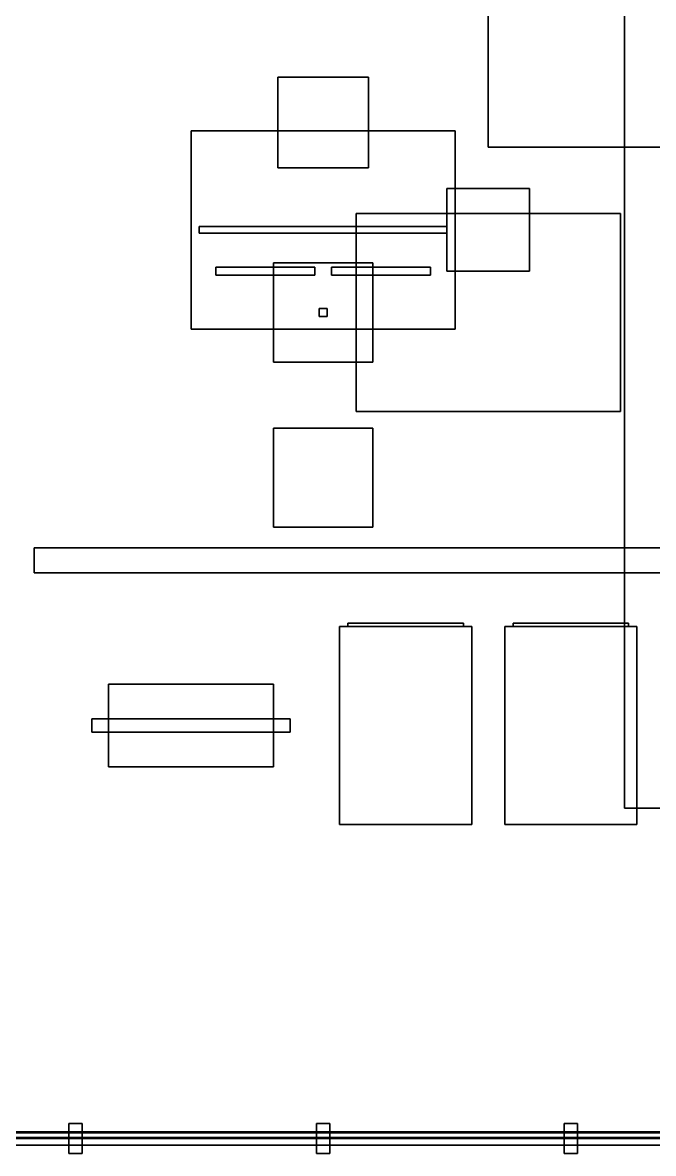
# Model space of a CAD drawing. Extents: x -17000 to 17000, y -13300 to 12090.
# Drawn here: x -13820 to -10000, y -12090 to -5245 of the extents above; entities that cross this region are included whole.
import ezdxf

# ---------------------------------------------------------------- set-up
doc = ezdxf.new("R2010")
doc.units = 0
for name, color, linetype in [('A-FURN', 30, 'CONTINUOUS'), ('A-GLAZ', 5, 'CONTINUOUS'), ('A-WALL', 7, 'CONTINUOUS'), ('E-LITE', 2, 'CONTINUOUS'), ('E-RACK', 5, 'CONTINUOUS'), ('F-SPRN', 1, 'CONTINUOUS'), ('M-DIFF', 7, 'CONTINUOUS'), ('M-DUCT', 4, 'CONTINUOUS'), ('S-SLAB', 8, 'CONTINUOUS')]:
    doc.layers.add(name, color=color, linetype=linetype)

msp = doc.modelspace()

# ---------------------------------------------------------------- linework, layer by layer
at = {"layer": 'A-FURN'}
for points in [[(-12275, -6125, 12310), (-11725, -6125, 12310), (-11725, -5575, 12310), (-12275, -5575, 12310)], [(-11725, -6125, 11390), (-12275, -6125, 11390), (-12275, -5575, 11390), (-11725, -5575, 11390)], [(-12275, -5575, 11390), (-12275, -5575, 12310), (-11725, -5575, 12310), (-11725, -5575, 11390)], [(-12275, -6125, 11390), (-12275, -6125, 12310), (-12275, -5575, 12310), (-12275, -5575, 11390)], [(-12275, -6125, 16110), (-11725, -6125, 16110), (-11725, -5575, 16110), (-12275, -5575, 16110)], [(-11725, -6125, 15190), (-12275, -6125, 15190), (-12275, -5575, 15190), (-11725, -5575, 15190)], [(-12275, -5575, 15190), (-12275, -5575, 16110), (-11725, -5575, 16110), (-11725, -5575, 15190)], [(-12275, -6125, 15190), (-12275, -6125, 16110), (-12275, -5575, 16110), (-12275, -5575, 15190)], [(-11725, -6125, 11390), (-11725, -5575, 11390), (-11725, -5575, 12310), (-11725, -6125, 12310)], [(-11725, -6125, 15190), (-11725, -5575, 15190), (-11725, -5575, 16110), (-11725, -6125, 16110)], [(-12800, -7100, 12150), (-11200, -7100, 12150), (-11200, -5900, 12150), (-12800, -5900, 12150)], [(-11200, -7100, 11400), (-12800, -7100, 11400), (-12800, -5900, 11400), (-11200, -5900, 11400)], [(-12800, -5900, 11400), (-12800, -5900, 12150), (-11200, -5900, 12150), (-11200, -5900, 11400)], [(-12800, -7100, 11400), (-12800, -7100, 12150), (-12800, -5900, 12150), (-12800, -5900, 11400)], [(-12800, -7100, 15950), (-11200, -7100, 15950), (-11200, -5900, 15950), (-12800, -5900, 15950)], [(-11200, -7100, 15200), (-12800, -7100, 15200), (-12800, -5900, 15200), (-11200, -5900, 15200)], [(-12800, -5900, 15200), (-12800, -5900, 15950), (-11200, -5900, 15950), (-11200, -5900, 15200)], [(-12800, -7100, 15200), (-12800, -7100, 15950), (-12800, -5900, 15950), (-12800, -5900, 15200)], [(-11200, -7100, 11400), (-11200, -5900, 11400), (-11200, -5900, 12150), (-11200, -7100, 12150)], [(-11200, -7100, 15200), (-11200, -5900, 15200), (-11200, -5900, 15950), (-11200, -7100, 15950)], [(-12275, -6125, 11390), (-11725, -6125, 11390), (-11725, -6125, 12310), (-12275, -6125, 12310)], [(-12275, -6125, 15190), (-11725, -6125, 15190), (-11725, -6125, 16110), (-12275, -6125, 16110)], [(-11250, -6750, 4700), (-10750, -6750, 4700), (-10750, -6250, 4700), (-11250, -6250, 4700)], [(-10750, -6750, 3800), (-11250, -6750, 3800), (-11250, -6250, 3800), (-10750, -6250, 3800)], [(-11250, -6250, 3800), (-11250, -6250, 4700), (-10750, -6250, 4700), (-10750, -6250, 3800)], [(-11250, -6750, 3800), (-11250, -6750, 4700), (-11250, -6250, 4700), (-11250, -6250, 3800)], [(-11250, -6750, 8500), (-10750, -6750, 8500), (-10750, -6250, 8500), (-11250, -6250, 8500)], [(-10750, -6750, 7600), (-11250, -6750, 7600), (-11250, -6250, 7600), (-10750, -6250, 7600)], [(-11250, -6250, 7600), (-11250, -6250, 8500), (-10750, -6250, 8500), (-10750, -6250, 7600)], [(-11250, -6750, 7600), (-11250, -6750, 8500), (-11250, -6250, 8500), (-11250, -6250, 7600)], [(-11250, -6750, 19900), (-10750, -6750, 19900), (-10750, -6250, 19900), (-11250, -6250, 19900)], [(-10750, -6750, 19000), (-11250, -6750, 19000), (-11250, -6250, 19000), (-10750, -6250, 19000)], [(-11250, -6250, 19000), (-11250, -6250, 19900), (-10750, -6250, 19900), (-10750, -6250, 19000)], [(-11250, -6750, 19000), (-11250, -6750, 19900), (-11250, -6250, 19900), (-11250, -6250, 19000)], [(-10750, -6750, 3800), (-10750, -6250, 3800), (-10750, -6250, 4700), (-10750, -6750, 4700)], [(-10750, -6750, 7600), (-10750, -6250, 7600), (-10750, -6250, 8500), (-10750, -6750, 8500)], [(-10750, -6750, 19000), (-10750, -6250, 19000), (-10750, -6250, 19900), (-10750, -6750, 19900)], [(-11800, -7600, 4550), (-10200, -7600, 4550), (-10200, -6400, 4550), (-11800, -6400, 4550)], [(-10200, -7600, 3800), (-11800, -7600, 3800), (-11800, -6400, 3800), (-10200, -6400, 3800)], [(-11800, -6400, 3800), (-11800, -6400, 4550), (-10200, -6400, 4550), (-10200, -6400, 3800)], [(-11800, -7600, 3800), (-11800, -7600, 4550), (-11800, -6400, 4550), (-11800, -6400, 3800)], [(-11800, -7600, 8350), (-10200, -7600, 8350), (-10200, -6400, 8350), (-11800, -6400, 8350)], [(-10200, -7600, 7600), (-11800, -7600, 7600), (-11800, -6400, 7600), (-10200, -6400, 7600)], [(-11800, -6400, 7600), (-11800, -6400, 8350), (-10200, -6400, 8350), (-10200, -6400, 7600)], [(-11800, -7600, 7600), (-11800, -7600, 8350), (-11800, -6400, 8350), (-11800, -6400, 7600)], [(-11800, -7600, 19750), (-10200, -7600, 19750), (-10200, -6400, 19750), (-11800, -6400, 19750)], [(-10200, -7600, 19000), (-11800, -7600, 19000), (-11800, -6400, 19000), (-10200, -6400, 19000)], [(-11800, -6400, 19000), (-11800, -6400, 19750), (-10200, -6400, 19750), (-10200, -6400, 19000)], [(-11800, -7600, 19000), (-11800, -7600, 19750), (-11800, -6400, 19750), (-11800, -6400, 19000)], [(-10200, -7600, 3800), (-10200, -6400, 3800), (-10200, -6400, 4550), (-10200, -7600, 4550)], [(-10200, -7600, 7600), (-10200, -6400, 7600), (-10200, -6400, 8350), (-10200, -7600, 8350)], [(-10200, -7600, 19000), (-10200, -6400, 19000), (-10200, -6400, 19750), (-10200, -7600, 19750)], [(-12750, -6520, 12525), (-11250, -6520, 12525), (-11250, -6480, 12525), (-12750, -6480, 12525)], [(-11250, -6520, 12075), (-12750, -6520, 12075), (-12750, -6480, 12075), (-11250, -6480, 12075)], [(-12750, -6480, 12075), (-12750, -6480, 12525), (-11250, -6480, 12525), (-11250, -6480, 12075)], [(-12750, -6520, 12075), (-12750, -6520, 12525), (-12750, -6480, 12525), (-12750, -6480, 12075)], [(-12750, -6520, 16325), (-11250, -6520, 16325), (-11250, -6480, 16325), (-12750, -6480, 16325)], [(-11250, -6520, 15875), (-12750, -6520, 15875), (-12750, -6480, 15875), (-11250, -6480, 15875)], [(-12750, -6480, 15875), (-12750, -6480, 16325), (-11250, -6480, 16325), (-11250, -6480, 15875)], [(-12750, -6520, 15875), (-12750, -6520, 16325), (-12750, -6480, 16325), (-12750, -6480, 15875)], [(-11250, -6520, 12075), (-11250, -6480, 12075), (-11250, -6480, 12525), (-11250, -6520, 12525)], [(-11250, -6520, 15875), (-11250, -6480, 15875), (-11250, -6480, 16325), (-11250, -6520, 16325)], [(-12750, -6520, 12075), (-11250, -6520, 12075), (-11250, -6520, 12525), (-12750, -6520, 12525)], [(-12750, -6520, 15875), (-11250, -6520, 15875), (-11250, -6520, 16325), (-12750, -6520, 16325)], [(-12650, -6775, 12540), (-12050, -6775, 12540), (-12050, -6725, 12540), (-12650, -6725, 12540)], [(-12050, -6775, 12160), (-12650, -6775, 12160), (-12650, -6725, 12160), (-12050, -6725, 12160)], [(-12650, -6725, 12160), (-12650, -6725, 12540), (-12050, -6725, 12540), (-12050, -6725, 12160)], [(-12650, -6775, 12160), (-12650, -6775, 12540), (-12650, -6725, 12540), (-12650, -6725, 12160)], [(-12650, -6775, 16340), (-12050, -6775, 16340), (-12050, -6725, 16340), (-12650, -6725, 16340)], [(-12050, -6775, 15960), (-12650, -6775, 15960), (-12650, -6725, 15960), (-12050, -6725, 15960)], [(-12650, -6725, 15960), (-12650, -6725, 16340), (-12050, -6725, 16340), (-12050, -6725, 15960)], [(-12650, -6775, 15960), (-12650, -6775, 16340), (-12650, -6725, 16340), (-12650, -6725, 15960)], [(-12650, -6775, 12160), (-12050, -6775, 12160), (-12050, -6775, 12540), (-12650, -6775, 12540)], [(-12650, -6775, 15960), (-12050, -6775, 15960), (-12050, -6775, 16340), (-12650, -6775, 16340)], [(-12050, -6775, 12160), (-12050, -6725, 12160), (-12050, -6725, 12540), (-12050, -6775, 12540)], [(-12050, -6775, 15960), (-12050, -6725, 15960), (-12050, -6725, 16340), (-12050, -6775, 16340)], [(-11950, -6775, 12540), (-11350, -6775, 12540), (-11350, -6725, 12540), (-11950, -6725, 12540)], [(-11350, -6775, 12160), (-11950, -6775, 12160), (-11950, -6725, 12160), (-11350, -6725, 12160)], [(-11950, -6725, 12160), (-11950, -6725, 12540), (-11350, -6725, 12540), (-11350, -6725, 12160)], [(-11950, -6775, 12160), (-11950, -6775, 12540), (-11950, -6725, 12540), (-11950, -6725, 12160)], [(-11950, -6775, 16340), (-11350, -6775, 16340), (-11350, -6725, 16340), (-11950, -6725, 16340)], [(-11350, -6775, 15960), (-11950, -6775, 15960), (-11950, -6725, 15960), (-11350, -6725, 15960)], [(-11950, -6725, 15960), (-11950, -6725, 16340), (-11350, -6725, 16340), (-11350, -6725, 15960)], [(-11950, -6775, 15960), (-11950, -6775, 16340), (-11950, -6725, 16340), (-11950, -6725, 15960)], [(-11950, -6775, 12160), (-11350, -6775, 12160), (-11350, -6775, 12540), (-11950, -6775, 12540)], [(-11950, -6775, 15960), (-11350, -6775, 15960), (-11350, -6775, 16340), (-11950, -6775, 16340)], [(-11350, -6775, 12160), (-11350, -6725, 12160), (-11350, -6725, 12540), (-11350, -6775, 12540)], [(-11350, -6775, 15960), (-11350, -6725, 15960), (-11350, -6725, 16340), (-11350, -6775, 16340)], [(-11250, -6750, 3800), (-10750, -6750, 3800), (-10750, -6750, 4700), (-11250, -6750, 4700)], [(-11250, -6750, 7600), (-10750, -6750, 7600), (-10750, -6750, 8500), (-11250, -6750, 8500)], [(-11250, -6750, 19000), (-10750, -6750, 19000), (-10750, -6750, 19900), (-11250, -6750, 19900)], [(-12800, -7100, 11400), (-11200, -7100, 11400), (-11200, -7100, 12150), (-12800, -7100, 12150)], [(-12800, -7100, 15200), (-11200, -7100, 15200), (-11200, -7100, 15950), (-12800, -7100, 15950)], [(-11800, -7600, 3800), (-10200, -7600, 3800), (-10200, -7600, 4550), (-11800, -7600, 4550)], [(-11800, -7600, 7600), (-10200, -7600, 7600), (-10200, -7600, 8350), (-11800, -7600, 8350)], [(-11800, -7600, 19000), (-10200, -7600, 19000), (-10200, -7600, 19750), (-11800, -7600, 19750)]]:
    msp.add_3dface(points, dxfattribs=at)
at = {"layer": 'A-GLAZ'}
for points in [[(-16900, -12040, 940), (16900, -12040, 940), (16900, -11960, 940), (-16900, -11960, 940)], [(16900, -12040, 860), (-16900, -12040, 860), (-16900, -11960, 860), (16900, -11960, 860)], [(-16900, -11960, 860), (-16900, -11960, 940), (16900, -11960, 940), (16900, -11960, 860)], [(-16900, -12040, 2840), (16900, -12040, 2840), (16900, -11960, 2840), (-16900, -11960, 2840)], [(16900, -12040, 2760), (-16900, -12040, 2760), (-16900, -11960, 2760), (16900, -11960, 2760)], [(-16900, -11960, 2760), (-16900, -11960, 2840), (16900, -11960, 2840), (16900, -11960, 2760)], [(-16900, -12040, 3640), (16900, -12040, 3640), (16900, -11960, 3640), (-16900, -11960, 3640)], [(16900, -12040, 3560), (-16900, -12040, 3560), (-16900, -11960, 3560), (16900, -11960, 3560)], [(-16900, -11960, 3560), (-16900, -11960, 3640), (16900, -11960, 3640), (16900, -11960, 3560)], [(-16900, -12040, 4740), (16900, -12040, 4740), (16900, -11960, 4740), (-16900, -11960, 4740)], [(16900, -12040, 4660), (-16900, -12040, 4660), (-16900, -11960, 4660), (16900, -11960, 4660)], [(-16900, -11960, 4660), (-16900, -11960, 4740), (16900, -11960, 4740), (16900, -11960, 4660)], [(-16900, -12040, 6640), (16900, -12040, 6640), (16900, -11960, 6640), (-16900, -11960, 6640)], [(16900, -12040, 6560), (-16900, -12040, 6560), (-16900, -11960, 6560), (16900, -11960, 6560)], [(-16900, -11960, 6560), (-16900, -11960, 6640), (16900, -11960, 6640), (16900, -11960, 6560)], [(-16900, -12040, 7440), (16900, -12040, 7440), (16900, -11960, 7440), (-16900, -11960, 7440)], [(16900, -12040, 7360), (-16900, -12040, 7360), (-16900, -11960, 7360), (16900, -11960, 7360)], [(-16900, -11960, 7360), (-16900, -11960, 7440), (16900, -11960, 7440), (16900, -11960, 7360)], [(-16900, -12040, 8540), (16900, -12040, 8540), (16900, -11960, 8540), (-16900, -11960, 8540)], [(16900, -12040, 8460), (-16900, -12040, 8460), (-16900, -11960, 8460), (16900, -11960, 8460)], [(-16900, -11960, 8460), (-16900, -11960, 8540), (16900, -11960, 8540), (16900, -11960, 8460)], [(-16900, -12040, 10440), (16900, -12040, 10440), (16900, -11960, 10440), (-16900, -11960, 10440)], [(16900, -12040, 10360), (-16900, -12040, 10360), (-16900, -11960, 10360), (16900, -11960, 10360)], [(-16900, -11960, 10360), (-16900, -11960, 10440), (16900, -11960, 10440), (16900, -11960, 10360)], [(-16900, -12040, 11240), (16900, -12040, 11240), (16900, -11960, 11240), (-16900, -11960, 11240)], [(16900, -12040, 11160), (-16900, -12040, 11160), (-16900, -11960, 11160), (16900, -11960, 11160)], [(-16900, -11960, 11160), (-16900, -11960, 11240), (16900, -11960, 11240), (16900, -11960, 11160)], [(-16900, -12040, 12340), (16900, -12040, 12340), (16900, -11960, 12340), (-16900, -11960, 12340)], [(16900, -12040, 12260), (-16900, -12040, 12260), (-16900, -11960, 12260), (16900, -11960, 12260)], [(-16900, -11960, 12260), (-16900, -11960, 12340), (16900, -11960, 12340), (16900, -11960, 12260)], [(-16900, -12040, 14240), (16900, -12040, 14240), (16900, -11960, 14240), (-16900, -11960, 14240)], [(16900, -12040, 14160), (-16900, -12040, 14160), (-16900, -11960, 14160), (16900, -11960, 14160)], [(-16900, -11960, 14160), (-16900, -11960, 14240), (16900, -11960, 14240), (16900, -11960, 14160)], [(-16900, -12040, 15040), (16900, -12040, 15040), (16900, -11960, 15040), (-16900, -11960, 15040)], [(16900, -12040, 14960), (-16900, -12040, 14960), (-16900, -11960, 14960), (16900, -11960, 14960)], [(-16900, -11960, 14960), (-16900, -11960, 15040), (16900, -11960, 15040), (16900, -11960, 14960)], [(-16900, -12040, 16140), (16900, -12040, 16140), (16900, -11960, 16140), (-16900, -11960, 16140)], [(16900, -12040, 16060), (-16900, -12040, 16060), (-16900, -11960, 16060), (16900, -11960, 16060)], [(-16900, -11960, 16060), (-16900, -11960, 16140), (16900, -11960, 16140), (16900, -11960, 16060)], [(-16900, -12040, 18040), (16900, -12040, 18040), (16900, -11960, 18040), (-16900, -11960, 18040)], [(16900, -12040, 17960), (-16900, -12040, 17960), (-16900, -11960, 17960), (16900, -11960, 17960)], [(-16900, -11960, 17960), (-16900, -11960, 18040), (16900, -11960, 18040), (16900, -11960, 17960)], [(-16900, -12040, 18840), (16900, -12040, 18840), (16900, -11960, 18840), (-16900, -11960, 18840)], [(16900, -12040, 18760), (-16900, -12040, 18760), (-16900, -11960, 18760), (16900, -11960, 18760)], [(-16900, -11960, 18760), (-16900, -11960, 18840), (16900, -11960, 18840), (16900, -11960, 18760)], [(-16900, -12040, 19940), (16900, -12040, 19940), (16900, -11960, 19940), (-16900, -11960, 19940)], [(16900, -12040, 19860), (-16900, -12040, 19860), (-16900, -11960, 19860), (16900, -11960, 19860)], [(-16900, -11960, 19860), (-16900, -11960, 19940), (16900, -11960, 19940), (16900, -11960, 19860)], [(-16900, -12040, 21840), (16900, -12040, 21840), (16900, -11960, 21840), (-16900, -11960, 21840)], [(16900, -12040, 21760), (-16900, -12040, 21760), (-16900, -11960, 21760), (16900, -11960, 21760)], [(-16900, -11960, 21760), (-16900, -11960, 21840), (16900, -11960, 21840), (16900, -11960, 21760)], [(-16900, -12040, 22640), (16900, -12040, 22640), (16900, -11960, 22640), (-16900, -11960, 22640)], [(16900, -12040, 22560), (-16900, -12040, 22560), (-16900, -11960, 22560), (16900, -11960, 22560)], [(-16900, -11960, 22560), (-16900, -11960, 22640), (16900, -11960, 22640), (16900, -11960, 22560)], [(-16900, -12040, 23740), (16900, -12040, 23740), (16900, -11960, 23740), (-16900, -11960, 23740)], [(16900, -12040, 23660), (-16900, -12040, 23660), (-16900, -11960, 23660), (16900, -11960, 23660)], [(-16900, -11960, 23660), (-16900, -11960, 23740), (16900, -11960, 23740), (16900, -11960, 23660)], [(-16900, -12040, 25640), (16900, -12040, 25640), (16900, -11960, 25640), (-16900, -11960, 25640)], [(16900, -12040, 25560), (-16900, -12040, 25560), (-16900, -11960, 25560), (16900, -11960, 25560)], [(-16900, -11960, 25560), (-16900, -11960, 25640), (16900, -11960, 25640), (16900, -11960, 25560)], [(-16900, -12040, 26440), (16900, -12040, 26440), (16900, -11960, 26440), (-16900, -11960, 26440)], [(16900, -12040, 26360), (-16900, -12040, 26360), (-16900, -11960, 26360), (16900, -11960, 26360)], [(-16900, -11960, 26360), (-16900, -11960, 26440), (16900, -11960, 26440), (16900, -11960, 26360)], [(-16800, -11994, 3600), (16800, -11994, 3600), (16800, -11966, 3600), (-16800, -11966, 3600)], [(16800, -11994, 200), (-16800, -11994, 200), (-16800, -11966, 200), (16800, -11966, 200)], [(-16800, -11966, 200), (-16800, -11966, 3600), (16800, -11966, 3600), (16800, -11966, 200)], [(-16800, -11994, 7400), (16800, -11994, 7400), (16800, -11966, 7400), (-16800, -11966, 7400)], [(16800, -11994, 4000), (-16800, -11994, 4000), (-16800, -11966, 4000), (16800, -11966, 4000)], [(-16800, -11966, 4000), (-16800, -11966, 7400), (16800, -11966, 7400), (16800, -11966, 4000)], [(-16800, -11994, 11200), (16800, -11994, 11200), (16800, -11966, 11200), (-16800, -11966, 11200)], [(16800, -11994, 7800), (-16800, -11994, 7800), (-16800, -11966, 7800), (16800, -11966, 7800)], [(-16800, -11966, 7800), (-16800, -11966, 11200), (16800, -11966, 11200), (16800, -11966, 7800)], [(-16800, -11994, 15000), (16800, -11994, 15000), (16800, -11966, 15000), (-16800, -11966, 15000)], [(16800, -11994, 11600), (-16800, -11994, 11600), (-16800, -11966, 11600), (16800, -11966, 11600)], [(-16800, -11966, 11600), (-16800, -11966, 15000), (16800, -11966, 15000), (16800, -11966, 11600)], [(-16800, -11994, 18800), (16800, -11994, 18800), (16800, -11966, 18800), (-16800, -11966, 18800)], [(16800, -11994, 15400), (-16800, -11994, 15400), (-16800, -11966, 15400), (16800, -11966, 15400)], [(-16800, -11966, 15400), (-16800, -11966, 18800), (16800, -11966, 18800), (16800, -11966, 15400)], [(-16800, -11994, 22600), (16800, -11994, 22600), (16800, -11966, 22600), (-16800, -11966, 22600)], [(16800, -11994, 19200), (-16800, -11994, 19200), (-16800, -11966, 19200), (16800, -11966, 19200)], [(-16800, -11966, 19200), (-16800, -11966, 22600), (16800, -11966, 22600), (16800, -11966, 19200)], [(-16800, -11994, 26400), (16800, -11994, 26400), (16800, -11966, 26400), (-16800, -11966, 26400)], [(16800, -11994, 23000), (-16800, -11994, 23000), (-16800, -11966, 23000), (16800, -11966, 23000)], [(-16800, -11966, 23000), (-16800, -11966, 26400), (16800, -11966, 26400), (16800, -11966, 23000)], [(-13540, -12090, 3625), (-13460, -12090, 3625), (-13460, -11910, 3625), (-13540, -11910, 3625)], [(-13460, -12090, 175), (-13540, -12090, 175), (-13540, -11910, 175), (-13460, -11910, 175)], [(-13540, -11910, 175), (-13540, -11910, 3625), (-13460, -11910, 3625), (-13460, -11910, 175)], [(-13540, -12090, 175), (-13540, -12090, 3625), (-13540, -11910, 3625), (-13540, -11910, 175)], [(-13540, -12090, 7425), (-13460, -12090, 7425), (-13460, -11910, 7425), (-13540, -11910, 7425)], [(-13460, -12090, 3975), (-13540, -12090, 3975), (-13540, -11910, 3975), (-13460, -11910, 3975)], [(-13540, -11910, 3975), (-13540, -11910, 7425), (-13460, -11910, 7425), (-13460, -11910, 3975)], [(-13540, -12090, 3975), (-13540, -12090, 7425), (-13540, -11910, 7425), (-13540, -11910, 3975)], [(-13540, -12090, 11225), (-13460, -12090, 11225), (-13460, -11910, 11225), (-13540, -11910, 11225)], [(-13460, -12090, 7775), (-13540, -12090, 7775), (-13540, -11910, 7775), (-13460, -11910, 7775)], [(-13540, -11910, 7775), (-13540, -11910, 11225), (-13460, -11910, 11225), (-13460, -11910, 7775)], [(-13540, -12090, 7775), (-13540, -12090, 11225), (-13540, -11910, 11225), (-13540, -11910, 7775)], [(-13540, -12090, 15025), (-13460, -12090, 15025), (-13460, -11910, 15025), (-13540, -11910, 15025)], [(-13460, -12090, 11575), (-13540, -12090, 11575), (-13540, -11910, 11575), (-13460, -11910, 11575)], [(-13540, -11910, 11575), (-13540, -11910, 15025), (-13460, -11910, 15025), (-13460, -11910, 11575)], [(-13540, -12090, 11575), (-13540, -12090, 15025), (-13540, -11910, 15025), (-13540, -11910, 11575)], [(-13540, -12090, 18825), (-13460, -12090, 18825), (-13460, -11910, 18825), (-13540, -11910, 18825)], [(-13460, -12090, 15375), (-13540, -12090, 15375), (-13540, -11910, 15375), (-13460, -11910, 15375)], [(-13540, -11910, 15375), (-13540, -11910, 18825), (-13460, -11910, 18825), (-13460, -11910, 15375)], [(-13540, -12090, 15375), (-13540, -12090, 18825), (-13540, -11910, 18825), (-13540, -11910, 15375)], [(-13540, -12090, 22625), (-13460, -12090, 22625), (-13460, -11910, 22625), (-13540, -11910, 22625)], [(-13460, -12090, 19175), (-13540, -12090, 19175), (-13540, -11910, 19175), (-13460, -11910, 19175)], [(-13540, -11910, 19175), (-13540, -11910, 22625), (-13460, -11910, 22625), (-13460, -11910, 19175)], [(-13540, -12090, 19175), (-13540, -12090, 22625), (-13540, -11910, 22625), (-13540, -11910, 19175)], [(-13540, -12090, 26425), (-13460, -12090, 26425), (-13460, -11910, 26425), (-13540, -11910, 26425)], [(-13460, -12090, 22975), (-13540, -12090, 22975), (-13540, -11910, 22975), (-13460, -11910, 22975)], [(-13540, -11910, 22975), (-13540, -11910, 26425), (-13460, -11910, 26425), (-13460, -11910, 22975)], [(-13540, -12090, 22975), (-13540, -12090, 26425), (-13540, -11910, 26425), (-13540, -11910, 22975)], [(-13460, -12090, 175), (-13460, -11910, 175), (-13460, -11910, 3625), (-13460, -12090, 3625)], [(-13460, -12090, 3975), (-13460, -11910, 3975), (-13460, -11910, 7425), (-13460, -12090, 7425)], [(-13460, -12090, 7775), (-13460, -11910, 7775), (-13460, -11910, 11225), (-13460, -12090, 11225)], [(-13460, -12090, 11575), (-13460, -11910, 11575), (-13460, -11910, 15025), (-13460, -12090, 15025)], [(-13460, -12090, 15375), (-13460, -11910, 15375), (-13460, -11910, 18825), (-13460, -12090, 18825)], [(-13460, -12090, 19175), (-13460, -11910, 19175), (-13460, -11910, 22625), (-13460, -12090, 22625)], [(-13460, -12090, 22975), (-13460, -11910, 22975), (-13460, -11910, 26425), (-13460, -12090, 26425)], [(-12040, -12090, 3625), (-11960, -12090, 3625), (-11960, -11910, 3625), (-12040, -11910, 3625)], [(-11960, -12090, 175), (-12040, -12090, 175), (-12040, -11910, 175), (-11960, -11910, 175)], [(-12040, -11910, 175), (-12040, -11910, 3625), (-11960, -11910, 3625), (-11960, -11910, 175)], [(-12040, -12090, 175), (-12040, -12090, 3625), (-12040, -11910, 3625), (-12040, -11910, 175)], [(-12040, -12090, 7425), (-11960, -12090, 7425), (-11960, -11910, 7425), (-12040, -11910, 7425)], [(-11960, -12090, 3975), (-12040, -12090, 3975), (-12040, -11910, 3975), (-11960, -11910, 3975)], [(-12040, -11910, 3975), (-12040, -11910, 7425), (-11960, -11910, 7425), (-11960, -11910, 3975)], [(-12040, -12090, 3975), (-12040, -12090, 7425), (-12040, -11910, 7425), (-12040, -11910, 3975)], [(-12040, -12090, 11225), (-11960, -12090, 11225), (-11960, -11910, 11225), (-12040, -11910, 11225)], [(-11960, -12090, 7775), (-12040, -12090, 7775), (-12040, -11910, 7775), (-11960, -11910, 7775)], [(-12040, -11910, 7775), (-12040, -11910, 11225), (-11960, -11910, 11225), (-11960, -11910, 7775)], [(-12040, -12090, 7775), (-12040, -12090, 11225), (-12040, -11910, 11225), (-12040, -11910, 7775)], [(-12040, -12090, 15025), (-11960, -12090, 15025), (-11960, -11910, 15025), (-12040, -11910, 15025)], [(-11960, -12090, 11575), (-12040, -12090, 11575), (-12040, -11910, 11575), (-11960, -11910, 11575)], [(-12040, -11910, 11575), (-12040, -11910, 15025), (-11960, -11910, 15025), (-11960, -11910, 11575)], [(-12040, -12090, 11575), (-12040, -12090, 15025), (-12040, -11910, 15025), (-12040, -11910, 11575)], [(-12040, -12090, 18825), (-11960, -12090, 18825), (-11960, -11910, 18825), (-12040, -11910, 18825)], [(-11960, -12090, 15375), (-12040, -12090, 15375), (-12040, -11910, 15375), (-11960, -11910, 15375)], [(-12040, -11910, 15375), (-12040, -11910, 18825), (-11960, -11910, 18825), (-11960, -11910, 15375)], [(-12040, -12090, 15375), (-12040, -12090, 18825), (-12040, -11910, 18825), (-12040, -11910, 15375)], [(-12040, -12090, 22625), (-11960, -12090, 22625), (-11960, -11910, 22625), (-12040, -11910, 22625)], [(-11960, -12090, 19175), (-12040, -12090, 19175), (-12040, -11910, 19175), (-11960, -11910, 19175)], [(-12040, -11910, 19175), (-12040, -11910, 22625), (-11960, -11910, 22625), (-11960, -11910, 19175)], [(-12040, -12090, 19175), (-12040, -12090, 22625), (-12040, -11910, 22625), (-12040, -11910, 19175)], [(-12040, -12090, 26425), (-11960, -12090, 26425), (-11960, -11910, 26425), (-12040, -11910, 26425)], [(-11960, -12090, 22975), (-12040, -12090, 22975), (-12040, -11910, 22975), (-11960, -11910, 22975)], [(-12040, -11910, 22975), (-12040, -11910, 26425), (-11960, -11910, 26425), (-11960, -11910, 22975)], [(-12040, -12090, 22975), (-12040, -12090, 26425), (-12040, -11910, 26425), (-12040, -11910, 22975)], [(-11960, -12090, 175), (-11960, -11910, 175), (-11960, -11910, 3625), (-11960, -12090, 3625)], [(-11960, -12090, 3975), (-11960, -11910, 3975), (-11960, -11910, 7425), (-11960, -12090, 7425)], [(-11960, -12090, 7775), (-11960, -11910, 7775), (-11960, -11910, 11225), (-11960, -12090, 11225)], [(-11960, -12090, 11575), (-11960, -11910, 11575), (-11960, -11910, 15025), (-11960, -12090, 15025)], [(-11960, -12090, 15375), (-11960, -11910, 15375), (-11960, -11910, 18825), (-11960, -12090, 18825)], [(-11960, -12090, 19175), (-11960, -11910, 19175), (-11960, -11910, 22625), (-11960, -12090, 22625)], [(-11960, -12090, 22975), (-11960, -11910, 22975), (-11960, -11910, 26425), (-11960, -12090, 26425)], [(-10540, -12090, 3625), (-10460, -12090, 3625), (-10460, -11910, 3625), (-10540, -11910, 3625)], [(-10460, -12090, 175), (-10540, -12090, 175), (-10540, -11910, 175), (-10460, -11910, 175)], [(-10540, -11910, 175), (-10540, -11910, 3625), (-10460, -11910, 3625), (-10460, -11910, 175)], [(-10540, -12090, 175), (-10540, -12090, 3625), (-10540, -11910, 3625), (-10540, -11910, 175)], [(-10540, -12090, 7425), (-10460, -12090, 7425), (-10460, -11910, 7425), (-10540, -11910, 7425)], [(-10460, -12090, 3975), (-10540, -12090, 3975), (-10540, -11910, 3975), (-10460, -11910, 3975)], [(-10540, -11910, 3975), (-10540, -11910, 7425), (-10460, -11910, 7425), (-10460, -11910, 3975)], [(-10540, -12090, 3975), (-10540, -12090, 7425), (-10540, -11910, 7425), (-10540, -11910, 3975)], [(-10540, -12090, 11225), (-10460, -12090, 11225), (-10460, -11910, 11225), (-10540, -11910, 11225)], [(-10460, -12090, 7775), (-10540, -12090, 7775), (-10540, -11910, 7775), (-10460, -11910, 7775)], [(-10540, -11910, 7775), (-10540, -11910, 11225), (-10460, -11910, 11225), (-10460, -11910, 7775)], [(-10540, -12090, 7775), (-10540, -12090, 11225), (-10540, -11910, 11225), (-10540, -11910, 7775)], [(-10540, -12090, 15025), (-10460, -12090, 15025), (-10460, -11910, 15025), (-10540, -11910, 15025)], [(-10460, -12090, 11575), (-10540, -12090, 11575), (-10540, -11910, 11575), (-10460, -11910, 11575)], [(-10540, -11910, 11575), (-10540, -11910, 15025), (-10460, -11910, 15025), (-10460, -11910, 11575)], [(-10540, -12090, 11575), (-10540, -12090, 15025), (-10540, -11910, 15025), (-10540, -11910, 11575)], [(-10540, -12090, 18825), (-10460, -12090, 18825), (-10460, -11910, 18825), (-10540, -11910, 18825)], [(-10460, -12090, 15375), (-10540, -12090, 15375), (-10540, -11910, 15375), (-10460, -11910, 15375)], [(-10540, -11910, 15375), (-10540, -11910, 18825), (-10460, -11910, 18825), (-10460, -11910, 15375)], [(-10540, -12090, 15375), (-10540, -12090, 18825), (-10540, -11910, 18825), (-10540, -11910, 15375)], [(-10540, -12090, 22625), (-10460, -12090, 22625), (-10460, -11910, 22625), (-10540, -11910, 22625)], [(-10460, -12090, 19175), (-10540, -12090, 19175), (-10540, -11910, 19175), (-10460, -11910, 19175)], [(-10540, -11910, 19175), (-10540, -11910, 22625), (-10460, -11910, 22625), (-10460, -11910, 19175)], [(-10540, -12090, 19175), (-10540, -12090, 22625), (-10540, -11910, 22625), (-10540, -11910, 19175)], [(-10540, -12090, 26425), (-10460, -12090, 26425), (-10460, -11910, 26425), (-10540, -11910, 26425)], [(-10460, -12090, 22975), (-10540, -12090, 22975), (-10540, -11910, 22975), (-10460, -11910, 22975)], [(-10540, -11910, 22975), (-10540, -11910, 26425), (-10460, -11910, 26425), (-10460, -11910, 22975)], [(-10540, -12090, 22975), (-10540, -12090, 26425), (-10540, -11910, 26425), (-10540, -11910, 22975)], [(-10460, -12090, 175), (-10460, -11910, 175), (-10460, -11910, 3625), (-10460, -12090, 3625)], [(-10460, -12090, 3975), (-10460, -11910, 3975), (-10460, -11910, 7425), (-10460, -12090, 7425)], [(-10460, -12090, 7775), (-10460, -11910, 7775), (-10460, -11910, 11225), (-10460, -12090, 11225)], [(-10460, -12090, 11575), (-10460, -11910, 11575), (-10460, -11910, 15025), (-10460, -12090, 15025)], [(-10460, -12090, 15375), (-10460, -11910, 15375), (-10460, -11910, 18825), (-10460, -12090, 18825)], [(-10460, -12090, 19175), (-10460, -11910, 19175), (-10460, -11910, 22625), (-10460, -12090, 22625)], [(-10460, -12090, 22975), (-10460, -11910, 22975), (-10460, -11910, 26425), (-10460, -12090, 26425)], [(-16900, -12040, 860), (16900, -12040, 860), (16900, -12040, 940), (-16900, -12040, 940)], [(-16900, -12040, 2760), (16900, -12040, 2760), (16900, -12040, 2840), (-16900, -12040, 2840)], [(-16900, -12040, 3560), (16900, -12040, 3560), (16900, -12040, 3640), (-16900, -12040, 3640)], [(-16900, -12040, 4660), (16900, -12040, 4660), (16900, -12040, 4740), (-16900, -12040, 4740)], [(-16900, -12040, 6560), (16900, -12040, 6560), (16900, -12040, 6640), (-16900, -12040, 6640)], [(-16900, -12040, 7360), (16900, -12040, 7360), (16900, -12040, 7440), (-16900, -12040, 7440)], [(-16900, -12040, 8460), (16900, -12040, 8460), (16900, -12040, 8540), (-16900, -12040, 8540)], [(-16900, -12040, 10360), (16900, -12040, 10360), (16900, -12040, 10440), (-16900, -12040, 10440)], [(-16900, -12040, 11160), (16900, -12040, 11160), (16900, -12040, 11240), (-16900, -12040, 11240)], [(-16900, -12040, 12260), (16900, -12040, 12260), (16900, -12040, 12340), (-16900, -12040, 12340)], [(-16900, -12040, 14160), (16900, -12040, 14160), (16900, -12040, 14240), (-16900, -12040, 14240)], [(-16900, -12040, 14960), (16900, -12040, 14960), (16900, -12040, 15040), (-16900, -12040, 15040)], [(-16900, -12040, 16060), (16900, -12040, 16060), (16900, -12040, 16140), (-16900, -12040, 16140)], [(-16900, -12040, 17960), (16900, -12040, 17960), (16900, -12040, 18040), (-16900, -12040, 18040)], [(-16900, -12040, 18760), (16900, -12040, 18760), (16900, -12040, 18840), (-16900, -12040, 18840)], [(-16900, -12040, 19860), (16900, -12040, 19860), (16900, -12040, 19940), (-16900, -12040, 19940)], [(-16900, -12040, 21760), (16900, -12040, 21760), (16900, -12040, 21840), (-16900, -12040, 21840)], [(-16900, -12040, 22560), (16900, -12040, 22560), (16900, -12040, 22640), (-16900, -12040, 22640)], [(-16900, -12040, 23660), (16900, -12040, 23660), (16900, -12040, 23740), (-16900, -12040, 23740)], [(-16900, -12040, 25560), (16900, -12040, 25560), (16900, -12040, 25640), (-16900, -12040, 25640)], [(-16900, -12040, 26360), (16900, -12040, 26360), (16900, -12040, 26440), (-16900, -12040, 26440)], [(-16800, -11994, 200), (16800, -11994, 200), (16800, -11994, 3600), (-16800, -11994, 3600)], [(-16800, -11994, 4000), (16800, -11994, 4000), (16800, -11994, 7400), (-16800, -11994, 7400)], [(-16800, -11994, 7800), (16800, -11994, 7800), (16800, -11994, 11200), (-16800, -11994, 11200)], [(-16800, -11994, 11600), (16800, -11994, 11600), (16800, -11994, 15000), (-16800, -11994, 15000)], [(-16800, -11994, 15400), (16800, -11994, 15400), (16800, -11994, 18800), (-16800, -11994, 18800)], [(-16800, -11994, 19200), (16800, -11994, 19200), (16800, -11994, 22600), (-16800, -11994, 22600)], [(-16800, -11994, 23000), (16800, -11994, 23000), (16800, -11994, 26400), (-16800, -11994, 26400)], [(-13540, -12090, 175), (-13460, -12090, 175), (-13460, -12090, 3625), (-13540, -12090, 3625)], [(-13540, -12090, 3975), (-13460, -12090, 3975), (-13460, -12090, 7425), (-13540, -12090, 7425)], [(-13540, -12090, 7775), (-13460, -12090, 7775), (-13460, -12090, 11225), (-13540, -12090, 11225)], [(-13540, -12090, 11575), (-13460, -12090, 11575), (-13460, -12090, 15025), (-13540, -12090, 15025)], [(-13540, -12090, 15375), (-13460, -12090, 15375), (-13460, -12090, 18825), (-13540, -12090, 18825)], [(-13540, -12090, 19175), (-13460, -12090, 19175), (-13460, -12090, 22625), (-13540, -12090, 22625)], [(-13540, -12090, 22975), (-13460, -12090, 22975), (-13460, -12090, 26425), (-13540, -12090, 26425)], [(-12040, -12090, 175), (-11960, -12090, 175), (-11960, -12090, 3625), (-12040, -12090, 3625)], [(-12040, -12090, 3975), (-11960, -12090, 3975), (-11960, -12090, 7425), (-12040, -12090, 7425)], [(-12040, -12090, 7775), (-11960, -12090, 7775), (-11960, -12090, 11225), (-12040, -12090, 11225)], [(-12040, -12090, 11575), (-11960, -12090, 11575), (-11960, -12090, 15025), (-12040, -12090, 15025)], [(-12040, -12090, 15375), (-11960, -12090, 15375), (-11960, -12090, 18825), (-12040, -12090, 18825)], [(-12040, -12090, 19175), (-11960, -12090, 19175), (-11960, -12090, 22625), (-12040, -12090, 22625)], [(-12040, -12090, 22975), (-11960, -12090, 22975), (-11960, -12090, 26425), (-12040, -12090, 26425)], [(-10540, -12090, 175), (-10460, -12090, 175), (-10460, -12090, 3625), (-10540, -12090, 3625)], [(-10540, -12090, 3975), (-10460, -12090, 3975), (-10460, -12090, 7425), (-10540, -12090, 7425)], [(-10540, -12090, 7775), (-10460, -12090, 7775), (-10460, -12090, 11225), (-10540, -12090, 11225)], [(-10540, -12090, 11575), (-10460, -12090, 11575), (-10460, -12090, 15025), (-10540, -12090, 15025)], [(-10540, -12090, 15375), (-10460, -12090, 15375), (-10460, -12090, 18825), (-10540, -12090, 18825)], [(-10540, -12090, 19175), (-10460, -12090, 19175), (-10460, -12090, 22625), (-10540, -12090, 22625)], [(-10540, -12090, 22975), (-10460, -12090, 22975), (-10460, -12090, 26425), (-10540, -12090, 26425)]]:
    msp.add_3dface(points, dxfattribs=at)
at = {"layer": 'A-WALL'}
for points in [[(-11000, -6000, 26000), (11000, -6000, 26000), (11000, 6000, 26000), (-11000, 6000, 26000)], [(11000, -6000, 22800), (-11000, -6000, 22800), (-11000, 6000, 22800), (11000, 6000, 22800)], [(-11000, -6000, 22800), (-11000, -6000, 26000), (-11000, 6000, 26000), (-11000, 6000, 22800)], [(-11000, -6000, 22800), (11000, -6000, 22800), (11000, -6000, 26000), (-11000, -6000, 26000)], [(-13750, -8575, 14600), (-5250, -8575, 14600), (-5250, -8425, 14600), (-13750, -8425, 14600)], [(-5250, -8575, 11400), (-13750, -8575, 11400), (-13750, -8425, 11400), (-5250, -8425, 11400)], [(-13750, -8425, 11400), (-13750, -8425, 14600), (-5250, -8425, 14600), (-5250, -8425, 11400)], [(-13750, -8575, 11400), (-13750, -8575, 14600), (-13750, -8425, 14600), (-13750, -8425, 11400)], [(-13750, -8575, 18400), (-5250, -8575, 18400), (-5250, -8425, 18400), (-13750, -8425, 18400)], [(-5250, -8575, 15200), (-13750, -8575, 15200), (-13750, -8425, 15200), (-5250, -8425, 15200)], [(-13750, -8425, 15200), (-13750, -8425, 18400), (-5250, -8425, 18400), (-5250, -8425, 15200)], [(-13750, -8575, 15200), (-13750, -8575, 18400), (-13750, -8425, 18400), (-13750, -8425, 15200)], [(-13750, -8575, 11400), (-5250, -8575, 11400), (-5250, -8575, 14600), (-13750, -8575, 14600)], [(-13750, -8575, 15200), (-5250, -8575, 15200), (-5250, -8575, 18400), (-13750, -8575, 18400)]]:
    msp.add_3dface(points, dxfattribs=at)
at = {"layer": 'E-LITE'}
for points in [[(-12300, -8300, 14120), (-11700, -8300, 14120), (-11700, -7700, 14120), (-12300, -7700, 14120)], [(-11700, -8300, 14080), (-12300, -8300, 14080), (-12300, -7700, 14080), (-11700, -7700, 14080)], [(-12300, -7700, 14080), (-12300, -7700, 14120), (-11700, -7700, 14120), (-11700, -7700, 14080)], [(-12300, -8300, 14080), (-12300, -8300, 14120), (-12300, -7700, 14120), (-12300, -7700, 14080)], [(-12300, -8300, 17920), (-11700, -8300, 17920), (-11700, -7700, 17920), (-12300, -7700, 17920)], [(-11700, -8300, 17880), (-12300, -8300, 17880), (-12300, -7700, 17880), (-11700, -7700, 17880)], [(-12300, -7700, 17880), (-12300, -7700, 17920), (-11700, -7700, 17920), (-11700, -7700, 17880)], [(-12300, -8300, 17880), (-12300, -8300, 17920), (-12300, -7700, 17920), (-12300, -7700, 17880)], [(-11700, -8300, 14080), (-11700, -7700, 14080), (-11700, -7700, 14120), (-11700, -8300, 14120)], [(-11700, -8300, 17880), (-11700, -7700, 17880), (-11700, -7700, 17920), (-11700, -8300, 17920)], [(-12300, -8300, 14080), (-11700, -8300, 14080), (-11700, -8300, 14120), (-12300, -8300, 14120)], [(-12300, -8300, 17880), (-11700, -8300, 17880), (-11700, -8300, 17920), (-12300, -8300, 17920)]]:
    msp.add_3dface(points, dxfattribs=at)
at = {"layer": 'E-RACK'}
for points in [[(-11850, -8900, 13500), (-11150, -8900, 13500), (-11150, -8880, 13500), (-11850, -8880, 13500)], [(-11150, -8900, 11700), (-11850, -8900, 11700), (-11850, -8880, 11700), (-11150, -8880, 11700)], [(-11850, -8880, 11700), (-11850, -8880, 13500), (-11150, -8880, 13500), (-11150, -8880, 11700)], [(-11850, -8900, 11700), (-11850, -8900, 13500), (-11850, -8880, 13500), (-11850, -8880, 11700)], [(-11150, -8900, 11700), (-11150, -8880, 11700), (-11150, -8880, 13500), (-11150, -8900, 13500)], [(-10850, -8900, 13500), (-10150, -8900, 13500), (-10150, -8880, 13500), (-10850, -8880, 13500)], [(-10150, -8900, 11700), (-10850, -8900, 11700), (-10850, -8880, 11700), (-10150, -8880, 11700)], [(-10850, -8880, 11700), (-10850, -8880, 13500), (-10150, -8880, 13500), (-10150, -8880, 11700)], [(-10850, -8900, 11700), (-10850, -8900, 13500), (-10850, -8880, 13500), (-10850, -8880, 11700)], [(-10150, -8900, 11700), (-10150, -8880, 11700), (-10150, -8880, 13500), (-10150, -8900, 13500)], [(-11900, -10100, 13575), (-11100, -10100, 13575), (-11100, -8900, 13575), (-11900, -8900, 13575)], [(-11100, -10100, 11575), (-11900, -10100, 11575), (-11900, -8900, 11575), (-11100, -8900, 11575)], [(-11900, -8900, 11575), (-11900, -8900, 13575), (-11100, -8900, 13575), (-11100, -8900, 11575)], [(-11900, -10100, 11575), (-11900, -10100, 13575), (-11900, -8900, 13575), (-11900, -8900, 11575)], [(-11850, -8900, 11700), (-11150, -8900, 11700), (-11150, -8900, 13500), (-11850, -8900, 13500)], [(-11100, -10100, 11575), (-11100, -8900, 11575), (-11100, -8900, 13575), (-11100, -10100, 13575)], [(-10900, -10100, 13575), (-10100, -10100, 13575), (-10100, -8900, 13575), (-10900, -8900, 13575)], [(-10100, -10100, 11575), (-10900, -10100, 11575), (-10900, -8900, 11575), (-10100, -8900, 11575)], [(-10900, -8900, 11575), (-10900, -8900, 13575), (-10100, -8900, 13575), (-10100, -8900, 11575)], [(-10900, -10100, 11575), (-10900, -10100, 13575), (-10900, -8900, 13575), (-10900, -8900, 11575)], [(-10850, -8900, 11700), (-10150, -8900, 11700), (-10150, -8900, 13500), (-10850, -8900, 13500)], [(-10100, -10100, 11575), (-10100, -8900, 11575), (-10100, -8900, 13575), (-10100, -10100, 13575)], [(-11900, -10100, 11575), (-11100, -10100, 11575), (-11100, -10100, 13575), (-11900, -10100, 13575)], [(-10900, -10100, 11575), (-10100, -10100, 11575), (-10100, -10100, 13575), (-10900, -10100, 13575)]]:
    msp.add_3dface(points, dxfattribs=at)
at = {"layer": 'F-SPRN'}
for points in [[(-12025, -7025, 14725), (-11975, -7025, 14725), (-11975, -6975, 14725), (-12025, -6975, 14725)], [(-11975, -7025, 14575), (-12025, -7025, 14575), (-12025, -6975, 14575), (-11975, -6975, 14575)], [(-12025, -6975, 14575), (-12025, -6975, 14725), (-11975, -6975, 14725), (-11975, -6975, 14575)], [(-12025, -7025, 14575), (-12025, -7025, 14725), (-12025, -6975, 14725), (-12025, -6975, 14575)], [(-12025, -7025, 18525), (-11975, -7025, 18525), (-11975, -6975, 18525), (-12025, -6975, 18525)], [(-11975, -7025, 18375), (-12025, -7025, 18375), (-12025, -6975, 18375), (-11975, -6975, 18375)], [(-12025, -6975, 18375), (-12025, -6975, 18525), (-11975, -6975, 18525), (-11975, -6975, 18375)], [(-12025, -7025, 18375), (-12025, -7025, 18525), (-12025, -6975, 18525), (-12025, -6975, 18375)], [(-11975, -7025, 14575), (-11975, -6975, 14575), (-11975, -6975, 14725), (-11975, -7025, 14725)], [(-11975, -7025, 18375), (-11975, -6975, 18375), (-11975, -6975, 18525), (-11975, -7025, 18525)], [(-12025, -7025, 14575), (-11975, -7025, 14575), (-11975, -7025, 14725), (-12025, -7025, 14725)], [(-12025, -7025, 18375), (-11975, -7025, 18375), (-11975, -7025, 18525), (-12025, -7025, 18525)], [(-13300, -9750, 13175), (-12300, -9750, 13175), (-12300, -9250, 13175), (-13300, -9250, 13175)], [(-12300, -9750, 11575), (-13300, -9750, 11575), (-13300, -9250, 11575), (-12300, -9250, 11575)], [(-13300, -9250, 11575), (-13300, -9250, 13175), (-12300, -9250, 13175), (-12300, -9250, 11575)], [(-13300, -9750, 11575), (-13300, -9750, 13175), (-13300, -9250, 13175), (-13300, -9250, 11575)], [(-12300, -9750, 11575), (-12300, -9250, 11575), (-12300, -9250, 13175), (-12300, -9750, 13175)], [(-13400, -9540, 13340), (-12200, -9540, 13340), (-12200, -9460, 13340), (-13400, -9460, 13340)], [(-12200, -9540, 13260), (-13400, -9540, 13260), (-13400, -9460, 13260), (-12200, -9460, 13260)], [(-13400, -9460, 13260), (-13400, -9460, 13340), (-12200, -9460, 13340), (-12200, -9460, 13260)], [(-13400, -9540, 13260), (-13400, -9540, 13340), (-13400, -9460, 13340), (-13400, -9460, 13260)], [(-12200, -9540, 13260), (-12200, -9460, 13260), (-12200, -9460, 13340), (-12200, -9540, 13340)], [(-13400, -9540, 13260), (-12200, -9540, 13260), (-12200, -9540, 13340), (-13400, -9540, 13340)], [(-13300, -9750, 11575), (-12300, -9750, 11575), (-12300, -9750, 13175), (-13300, -9750, 13175)]]:
    msp.add_3dface(points, dxfattribs=at)
at = {"layer": 'M-DIFF'}
for points in [[(-12300, -7300, 14190), (-11700, -7300, 14190), (-11700, -6700, 14190), (-12300, -6700, 14190)], [(-11700, -7300, 14110), (-12300, -7300, 14110), (-12300, -6700, 14110), (-11700, -6700, 14110)], [(-12300, -6700, 14110), (-12300, -6700, 14190), (-11700, -6700, 14190), (-11700, -6700, 14110)], [(-12300, -7300, 14110), (-12300, -7300, 14190), (-12300, -6700, 14190), (-12300, -6700, 14110)], [(-12300, -7300, 17990), (-11700, -7300, 17990), (-11700, -6700, 17990), (-12300, -6700, 17990)], [(-11700, -7300, 17910), (-12300, -7300, 17910), (-12300, -6700, 17910), (-11700, -6700, 17910)], [(-12300, -6700, 17910), (-12300, -6700, 17990), (-11700, -6700, 17990), (-11700, -6700, 17910)], [(-12300, -7300, 17910), (-12300, -7300, 17990), (-12300, -6700, 17990), (-12300, -6700, 17910)], [(-11700, -7300, 14110), (-11700, -6700, 14110), (-11700, -6700, 14190), (-11700, -7300, 14190)], [(-11700, -7300, 17910), (-11700, -6700, 17910), (-11700, -6700, 17990), (-11700, -7300, 17990)], [(-12300, -7300, 14110), (-11700, -7300, 14110), (-11700, -7300, 14190), (-12300, -7300, 14190)], [(-12300, -7300, 17910), (-11700, -7300, 17910), (-11700, -7300, 17990), (-12300, -7300, 17990)]]:
    msp.add_3dface(points, dxfattribs=at)
at = {"layer": 'M-DUCT'}
for points in [[(-10175, -10000, 14475), (-9825, -10000, 14475), (-9825, 0, 14475), (-10175, 0, 14475)], [(-9825, -10000, 14225), (-10175, -10000, 14225), (-10175, 0, 14225), (-9825, 0, 14225)], [(-10175, -10000, 14225), (-10175, -10000, 14475), (-10175, 0, 14475), (-10175, 0, 14225)], [(-10175, -10000, 18275), (-9825, -10000, 18275), (-9825, 0, 18275), (-10175, 0, 18275)], [(-9825, -10000, 18025), (-10175, -10000, 18025), (-10175, 0, 18025), (-9825, 0, 18025)], [(-10175, -10000, 18025), (-10175, -10000, 18275), (-10175, 0, 18275), (-10175, 0, 18025)], [(-10175, -10000, 14225), (-9825, -10000, 14225), (-9825, -10000, 14475), (-10175, -10000, 14475)], [(-10175, -10000, 18025), (-9825, -10000, 18025), (-9825, -10000, 18275), (-10175, -10000, 18275)]]:
    msp.add_3dface(points, dxfattribs=at)
at = {"layer": 'S-SLAB'}
for points in [[(-17000, -12000, 350), (17000, -12000, 350), (17000, 12000, 350), (-17000, 12000, 350)], [(17000, -12000), (-17000, -12000), (-17000, 12000), (17000, 12000)], [(-17000, -12000, 4150), (17000, -12000, 4150), (17000, 12000, 4150), (-17000, 12000, 4150)], [(17000, -12000, 3800), (-17000, -12000, 3800), (-17000, 12000, 3800), (17000, 12000, 3800)], [(-17000, -12000, 7950), (17000, -12000, 7950), (17000, 12000, 7950), (-17000, 12000, 7950)], [(17000, -12000, 7600), (-17000, -12000, 7600), (-17000, 12000, 7600), (17000, 12000, 7600)], [(-17000, -12000, 11750), (17000, -12000, 11750), (17000, 12000, 11750), (-17000, 12000, 11750)], [(17000, -12000, 11400), (-17000, -12000, 11400), (-17000, 12000, 11400), (17000, 12000, 11400)], [(-17000, -12000, 15550), (17000, -12000, 15550), (17000, 12000, 15550), (-17000, 12000, 15550)], [(17000, -12000, 15200), (-17000, -12000, 15200), (-17000, 12000, 15200), (17000, 12000, 15200)], [(-17000, -12000, 19350), (17000, -12000, 19350), (17000, 12000, 19350), (-17000, 12000, 19350)], [(17000, -12000, 19000), (-17000, -12000, 19000), (-17000, 12000, 19000), (17000, 12000, 19000)], [(-17000, -12000, 23150), (17000, -12000, 23150), (17000, 12000, 23150), (-17000, 12000, 23150)], [(17000, -12000, 22800), (-17000, -12000, 22800), (-17000, 12000, 22800), (17000, 12000, 22800)], [(-17000, -12000), (17000, -12000), (17000, -12000, 350), (-17000, -12000, 350)], [(-17000, -12000, 3800), (17000, -12000, 3800), (17000, -12000, 4150), (-17000, -12000, 4150)], [(-17000, -12000, 7600), (17000, -12000, 7600), (17000, -12000, 7950), (-17000, -12000, 7950)], [(-17000, -12000, 11400), (17000, -12000, 11400), (17000, -12000, 11750), (-17000, -12000, 11750)], [(-17000, -12000, 15200), (17000, -12000, 15200), (17000, -12000, 15550), (-17000, -12000, 15550)], [(-17000, -12000, 19000), (17000, -12000, 19000), (17000, -12000, 19350), (-17000, -12000, 19350)], [(-17000, -12000, 22800), (17000, -12000, 22800), (17000, -12000, 23150), (-17000, -12000, 23150)]]:
    msp.add_3dface(points, dxfattribs=at)

doc.saveas('drawing.dxf')
